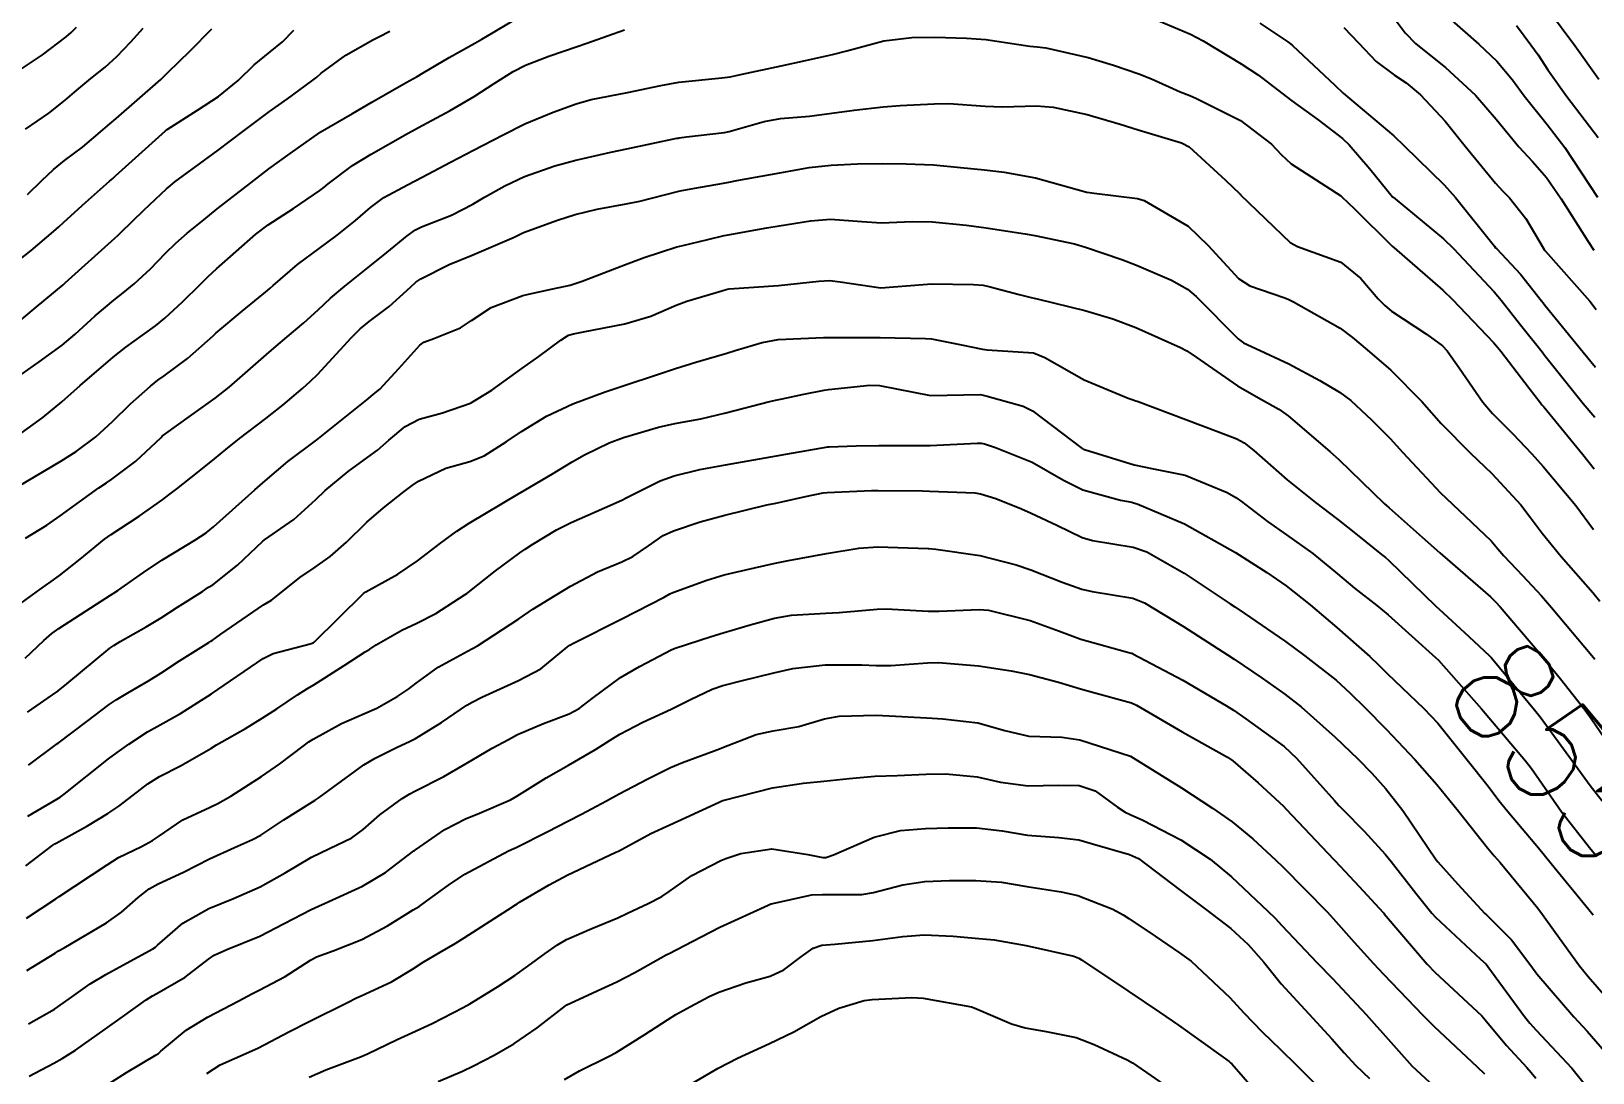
# Model space of a CAD drawing. Header units: metres. Extents: x 307586 to 320046, y 7427249 to 7434250.
# Drawn here: x 319953.7 to 320014.8, y 7429487.6 to 7429528.3 of the extents above; entities that cross this region are included whole.
import ezdxf
from ezdxf.enums import TextEntityAlignment as Align

# ---------------------------------------------------------------- set-up
doc = ezdxf.new("R2010")
doc.units = ezdxf.units.M
doc.header["$MEASUREMENT"] = 0
for name, color, linetype in [('Cotas', 45, 'Continuous'), ('Curvas de Nivel 1m', 11, 'Continuous'), ('Curvas de Nivel 5m', 15, 'Continuous')]:
    doc.layers.add(name, color=color, linetype=linetype)
doc.styles.add('Style-STANDARD', font='STANDARD.shx')

msp = doc.modelspace()

# ---------------------------------------------------------------- linework, layer by layer
at = {"layer": 'Curvas de Nivel 1m', "flags": 128}
for points, elevation in [([(319952.924, 7429514.582), (319954.032, 7429515.359), (319954.939, 7429516.01), (319955.449, 7429516.442), (319956.22, 7429517.165), (319956.963, 7429517.78), (319957.328, 7429518.056), (319957.759, 7429518.412), (319958.389, 7429518.996), (319958.985, 7429519.608), (319959.38, 7429520.005), (319959.827, 7429520.392), (319960.473, 7429520.913), (319961.007, 7429521.342), (319962.314, 7429522.361), (319963.029, 7429522.909), (319963.861, 7429523.516), (319965.015, 7429524.33), (319965.031, 7429524.343), (319966.298, 7429525.07), (319967.055, 7429525.516), (319968.404, 7429526.29), (319968.827, 7429526.523), (319969.069, 7429526.666), (319970.077, 7429527.271), (319971.086, 7429527.821), (319971.363, 7429527.981), (319971.802, 7429528.249), (319973.101, 7429529.019)], 848), ([(319997.863, 7429528.701), (319999.095, 7429528.173), (319999.598, 7429527.915), (320001.084, 7429527.019), (320001.764, 7429526.574), (320002.678, 7429525.876), (320003.068, 7429525.573), (320004.092, 7429524.825), (320005.047, 7429524.098), (320005.31, 7429523.846), (320006.11, 7429522.91), (320007.005, 7429521.82), (320007.023, 7429521.802), (320007.108, 7429521.733), (320008.999, 7429520.177), (320009.389, 7429519.796), (320010.976, 7429518.1), (320011.131, 7429517.934), (320011.257, 7429517.776), (320012.008, 7429516.809), (320012.855, 7429515.751), (320012.951, 7429515.628), (320014.47, 7429513.735), (320014.918, 7429513.198)], 849), ([(320007.102, 7429528.758), (320007.504, 7429528.231), (320007.9, 7429527.818), (320008.566, 7429527.283), (320009.084, 7429526.875), (320010.256, 7429525.788), (320011.059, 7429524.849), (320011.949, 7429523.766), (320012.481, 7429523.202), (320013.031, 7429522.573), (320013.611, 7429521.744), (320014.664, 7429520.067), (320014.877, 7429519.731)], 846), ([(320013.114, 7429529.123), (320014.143, 7429527.739), (320015.08, 7429526.417)], 843), ([(319952.946, 7429516.692), (319953.921, 7429517.498), (319954.972, 7429518.375), (319955.009, 7429518.413), (319955.055, 7429518.449), (319956.991, 7429520.193), (319957.107, 7429520.304), (319957.226, 7429520.418), (319958.132, 7429521.288), (319959.019, 7429522.124), (319959.167, 7429522.252), (319959.349, 7429522.397), (319960.304, 7429523.113), (319961.035, 7429523.637), (319962.004, 7429524.366), (319963.051, 7429525.153), (319963.751, 7429525.648), (319964.699, 7429526.334), (319964.897, 7429526.5), (319965.068, 7429526.656), (319966.037, 7429527.362), (319967.088, 7429527.953), (319967.323, 7429528.073), (319967.753, 7429528.3)], 847), ([(319952.979, 7429519.126), (319953.726, 7429519.722), (319954.589, 7429520.454), (319954.805, 7429520.643), (319954.998, 7429520.819), (319955.849, 7429521.599), (319956.785, 7429522.432), (319956.916, 7429522.539), (319957.025, 7429522.636), (319958.975, 7429524.401), (319959.043, 7429524.455), (319960.23, 7429525.209), (319961.057, 7429525.744), (319961.821, 7429526.369), (319962.454, 7429526.977), (319963.08, 7429527.486), (319963.553, 7429527.878), (319964.005, 7429528.341)], 846), ([(319953.065, 7429526.636), (319954.167, 7429527.369), (319955.087, 7429528.08), (319955.289, 7429528.249), (319955.501, 7429528.446)], 843), ([(319953.188, 7429512.467), (319954.183, 7429513.184), (319954.916, 7429513.802), (319955.633, 7429514.439), (319956.934, 7429515.546), (319957.422, 7429515.932), (319958.084, 7429516.409), (319958.582, 7429516.77), (319958.953, 7429517.07), (319959.65, 7429517.706), (319960.332, 7429518.386), (319960.655, 7429518.705), (319960.979, 7429519.001), (319962.515, 7429520.357), (319962.999, 7429520.726), (319963.986, 7429521.362), (319965.019, 7429522.059), (319965.17, 7429522.178), (319965.349, 7429522.327), (319966.301, 7429523.046), (319967.035, 7429523.482), (319968.457, 7429524.289), (319969.046, 7429524.62), (319970.126, 7429525.195), (319971.058, 7429525.738), (319971.849, 7429526.248), (319972.59, 7429526.718), (319973.074, 7429526.965), (319973.985, 7429527.315), (319975.085, 7429527.695), (319975.467, 7429527.826), (319976.507, 7429528.196), (319976.941, 7429528.345)], 849), ([(319953.499, 7429524.465), (319954.412, 7429525.094), (319955.054, 7429525.6), (319955.509, 7429525.994), (319956.057, 7429526.44), (319956.614, 7429526.891), (319957.076, 7429527.307), (319957.626, 7429527.881), (319958.109, 7429528.415)], 844), ([(320001.817, 7429528.606), (320002.903, 7429527.873), (320003.016, 7429527.795), (320003.092, 7429527.738), (320004.746, 7429526.184), (320005.073, 7429525.874), (320007.049, 7429524.2), (320007.462, 7429523.816), (320009.028, 7429522.283), (320009.463, 7429521.796), (320010.994, 7429519.885), (320011.039, 7429519.824), (320011.081, 7429519.779), (320012.008, 7429518.789), (320012.832, 7429517.752), (320012.894, 7429517.673), (320012.971, 7429517.575), (320014.466, 7429515.735), (320014.944, 7429515.156)], 848), ([(320005.099, 7429528.439), (320005.676, 7429527.844), (320006.362, 7429527.114), (320007.08, 7429526.578), (320007.535, 7429526.273), (320008.099, 7429525.81), (320009.058, 7429524.777), (320009.841, 7429523.792), (320011.029, 7429522.349), (320011.306, 7429522.056), (320011.582, 7429521.772), (320012.221, 7429520.971), (320012.942, 7429519.751), (320012.964, 7429519.722), (320012.992, 7429519.687), (320014.728, 7429517.732), (320014.97, 7429517.408)], 847), ([(320011.86, 7429528.524), (320012.411, 7429527.76), (320012.699, 7429527.366), (320013.083, 7429526.784), (320013.822, 7429525.743), (320015.049, 7429524.133)], 844), ([(319953.506, 7429508.463), (319954.335, 7429508.978), (319954.862, 7429509.335), (319956.375, 7429510.427), (319956.669, 7429510.63), (319956.878, 7429510.771), (319957.819, 7429511.481), (319958.806, 7429512.401), (319958.854, 7429512.45), (319958.904, 7429512.491), (319960.008, 7429513.293), (319960.919, 7429513.939), (319961.473, 7429514.372), (319962.936, 7429515.646), (319963.31, 7429515.976), (319963.739, 7429516.342), (319964.397, 7429516.89), (319964.959, 7429517.399), (319965.44, 7429517.848), (319965.993, 7429518.315), (319966.981, 7429519.105), (319967.638, 7429519.642), (319968.441, 7429520.286), (319968.759, 7429520.521), (319968.998, 7429520.644), (319970.172, 7429521.102), (319971.012, 7429521.531), (319971.471, 7429521.798), (319972.254, 7429522.242), (319973.027, 7429522.605), (319974.223, 7429523.026), (319975.033, 7429523.245), (319976.404, 7429523.564), (319977.038, 7429523.695), (319978.989, 7429524.107), (319979.042, 7429524.117), (319979.078, 7429524.124), (319979.373, 7429524.157), (319980.854, 7429524.334), (319981.046, 7429524.374), (319982.408, 7429524.765), (319983.054, 7429524.876), (319984.179, 7429524.975), (319985.058, 7429525.084), (319985.927, 7429525.21), (319987.062, 7429525.335), (319987.736, 7429525.387), (319989.064, 7429525.46), (319989.637, 7429525.461), (319991.063, 7429525.368), (319991.735, 7429525.338), (319993.064, 7429525.371), (319993.726, 7429525.321), (319995.059, 7429525.035), (319996.35, 7429524.654), (319997.05, 7429524.431), (319998.749, 7429523.923), (319999.041, 7429523.77), (320000.471, 7429522.463), (320001.023, 7429521.938), (320001.04, 7429521.916), (320001.058, 7429521.899), (320002.995, 7429520.03), (320003.29, 7429519.867), (320004.987, 7429519.262), (320005.758, 7429518.616), (320006.441, 7429517.828), (320006.706, 7429517.56), (320006.968, 7429517.35), (320008.328, 7429516.438), (320008.955, 7429515.992), (320009.144, 7429515.798), (320009.61, 7429515.127), (320010.541, 7429513.784), (320010.919, 7429513.34), (320011.701, 7429512.558), (320012.463, 7429511.757), (320012.896, 7429511.274), (320014.178, 7429509.737), (320014.864, 7429508.809)], 851), ([(319953.343, 7429505.939), (319954.067, 7429506.458), (319954.51, 7429506.771), (319954.831, 7429507.007), (319955.642, 7429507.637), (319956.586, 7429508.424), (319956.855, 7429508.614), (319957.951, 7429509.32), (319958.869, 7429509.972), (319959.113, 7429510.155), (319959.422, 7429510.395), (319960.233, 7429511.036), (319960.891, 7429511.567), (319961.337, 7429511.932), (319961.88, 7429512.365), (319962.911, 7429513.149), (319963.583, 7429513.676), (319964.357, 7429514.336), (319964.656, 7429514.602), (319964.928, 7429514.865), (319966.256, 7429516.31), (319966.597, 7429516.656), (319966.952, 7429516.937), (319967.731, 7429517.523), (319968.565, 7429518.284), (319968.781, 7429518.476), (319968.976, 7429518.612), (319970.088, 7429519.163), (319970.986, 7429519.531), (319972.624, 7429520.236), (319972.867, 7429520.36), (319972.996, 7429520.422), (319974.316, 7429520.905), (319975.007, 7429521.129), (319975.879, 7429521.327), (319977.013, 7429521.537), (319977.538, 7429521.652), (319979.021, 7429522.027), (319979.128, 7429522.052), (319979.697, 7429522.153), (319980.818, 7429522.349), (319981.025, 7429522.387), (319981.347, 7429522.456), (319983.029, 7429522.76), (319984.169, 7429522.962), (319985.033, 7429523.057), (319986.07, 7429523.111), (319987.033, 7429523.118), (319987.972, 7429523.112), (319989.033, 7429523.067), (319990.095, 7429522.967), (319991.031, 7429522.866), (319991.801, 7429522.779), (319993.029, 7429522.557), (319994.985, 7429522.008), (319995.023, 7429521.999), (319995.05, 7429521.996), (319995.33, 7429521.965), (319997.02, 7429521.756), (319997.279, 7429521.678), (319999.004, 7429520.674), (319999.789, 7429519.912), (320000.98, 7429518.618), (320001.416, 7429518.332), (320002.755, 7429517.873), (320002.917, 7429517.816), (320002.972, 7429517.793), (320003.128, 7429517.712), (320004.961, 7429516.681), (320005.434, 7429516.319), (320006.017, 7429515.834), (320006.941, 7429515.036), (320008.145, 7429513.808), (320008.914, 7429512.954), (320010.06, 7429511.788), (320010.891, 7429510.996), (320012.027, 7429509.763), (320012.397, 7429509.286), (320012.862, 7429508.661), (320013.603, 7429507.743), (320014.839, 7429506.345), (320015.116, 7429506.006)], 852), ([(319953.488, 7429503.771), (319954.218, 7429504.456), (319954.527, 7429504.732), (319954.808, 7429504.928), (319956.272, 7429505.883), (319956.821, 7429506.23), (319956.937, 7429506.304), (319957.111, 7429506.417), (319958.116, 7429507.125), (319958.841, 7429507.604), (319959.331, 7429507.91), (319960.131, 7429508.387), (319960.567, 7429508.672), (319960.858, 7429508.909), (319962.47, 7429510.356), (319962.686, 7429510.543), (319962.878, 7429510.707), (319963.773, 7429511.457), (319964.903, 7429512.31), (319966.919, 7429513.932), (319967.126, 7429514.093), (319967.369, 7429514.296), (319968.113, 7429515.106), (319968.94, 7429516.014), (319969.092, 7429516.128), (319969.488, 7429516.275), (319970.52, 7429516.693), (319970.954, 7429516.981), (319971.72, 7429517.49), (319972.969, 7429517.958), (319973.182, 7429518.015), (319974.144, 7429518.218), (319974.82, 7429518.366), (319974.975, 7429518.41), (319975.289, 7429518.519), (319976.983, 7429519.164), (319977.711, 7429519.447), (319978.99, 7429519.855), (319979.231, 7429519.917), (319980.204, 7429520.148), (319980.84, 7429520.297), (319980.996, 7429520.327), (319982.516, 7429520.601), (319983.001, 7429520.675), (319984.229, 7429520.873), (319985.006, 7429520.937), (319986.23, 7429520.846), (319987.004, 7429520.804), (319988.206, 7429520.847), (319989.005, 7429520.844), (319990.32, 7429520.709), (319991.002, 7429520.614), (319992.626, 7429520.368), (319992.998, 7429520.303), (319994.556, 7429519.974), (319994.992, 7429519.85), (319996.407, 7429519.368), (319996.985, 7429519.149), (319998.353, 7429518.553), (319998.976, 7429518.209), (319999.313, 7429517.917), (320000.957, 7429516.266), (320001.169, 7429516.111), (320001.654, 7429515.889), (320002.944, 7429515.278), (320004.159, 7429514.633), (320004.928, 7429514.176), (320005.376, 7429513.843), (320006.183, 7429513.098), (320006.908, 7429512.363), (320007.402, 7429511.815), (320008.88, 7429510.24), (320009.35, 7429509.795), (320010.859, 7429508.366), (320011.124, 7429508.045), (320011.357, 7429507.772), (320012.095, 7429507.01), (320012.837, 7429506.204), (320013.231, 7429505.746), (320014.805, 7429503.878), (320014.927, 7429503.728)], 853), ([(319953.581, 7429501.652), (319954.723, 7429502.451), (319954.757, 7429502.476), (319954.783, 7429502.499), (319955.112, 7429502.771), (319956.8, 7429504.16), (319956.952, 7429504.268), (319957.209, 7429504.416), (319958.221, 7429504.994), (319958.812, 7429505.354), (319959.448, 7429505.762), (319960.422, 7429506.384), (319960.665, 7429506.542), (319960.827, 7429506.645), (319961.802, 7429507.402), (319962.785, 7429508.351), (319962.853, 7429508.405), (319964.007, 7429509.193), (319964.869, 7429509.98), (319965.227, 7429510.325), (319966.125, 7429511.07), (319966.893, 7429511.629), (319967.281, 7429511.912), (319967.718, 7429512.292), (319968.36, 7429512.834), (319968.911, 7429513.124), (319969.817, 7429513.367), (319970.918, 7429513.747), (319971.753, 7429514.248), (319972.932, 7429515.105), (319973.589, 7429515.571), (319974.458, 7429516.215), (319974.758, 7429516.399), (319974.947, 7429516.461), (319975.268, 7429516.525), (319976.96, 7429516.843), (319977.979, 7429517.154), (319978.967, 7429517.574), (319979.39, 7429517.735), (319980.748, 7429518.142), (319980.924, 7429518.19), (319980.974, 7429518.203), (319981.047, 7429518.212), (319982.975, 7429518.354), (319984.555, 7429518.517), (319984.977, 7429518.545), (319985.384, 7429518.491), (319986.975, 7429518.255), (319988.634, 7429518.385), (319988.977, 7429518.416), (319990.608, 7429518.393), (319990.976, 7429518.357), (319991.261, 7429518.301), (319992.396, 7429517.999), (319992.861, 7429517.88), (319992.972, 7429517.854), (319993.152, 7429517.807), (319994.967, 7429517.369), (319996.056, 7429517.045), (319996.961, 7429516.707), (319998.704, 7429515.922), (319998.951, 7429515.792), (319999.319, 7429515.544), (320000.931, 7429514.427), (320001.881, 7429513.886), (320002.556, 7429513.512), (320002.917, 7429513.245), (320004.547, 7429511.854), (320004.898, 7429511.536), (320006.679, 7429509.823), (320006.781, 7429509.73), (320006.871, 7429509.654), (320008.167, 7429508.5), (320008.854, 7429507.889), (320008.954, 7429507.799), (320010.837, 7429506.164), (320011.032, 7429505.974), (320011.215, 7429505.774), (320012.805, 7429503.91), (320012.938, 7429503.749), (320013.573, 7429502.964), (320014.55, 7429501.732), (320014.778, 7429501.413), (320015.46, 7429500.417)], 854), ([(319953.586, 7429497.595), (319954.73, 7429498.256), (319954.85, 7429498.329), (319955.016, 7429498.446), (319956.747, 7429499.831), (319957.082, 7429500.084), (319957.542, 7429500.412), (319958.272, 7429500.893), (319958.764, 7429501.168), (319959.561, 7429501.603), (319960.783, 7429502.38), (319962.797, 7429503.764), (319963.192, 7429503.953), (319964.645, 7429504.332), (319964.763, 7429504.37), (319964.804, 7429504.394), (319966.733, 7429506.301), (319966.781, 7429506.343), (319966.824, 7429506.37), (319968.071, 7429507.051), (319968.842, 7429507.577), (319969.24, 7429507.883), (319969.743, 7429508.271), (319970.382, 7429508.741), (319970.861, 7429509.051), (319972.838, 7429510.231), (319972.859, 7429510.244), (319974.126, 7429510.976), (319974.892, 7429511.453), (319975.373, 7429511.725), (319976.344, 7429512.188), (319976.905, 7429512.399), (319978.274, 7429512.802), (319978.911, 7429512.946), (319979.926, 7429513.137), (319980.915, 7429513.366), (319982.613, 7429513.808), (319982.921, 7429513.879), (319983.109, 7429513.92), (319983.963, 7429514.1), (319984.76, 7429514.258), (319984.926, 7429514.282), (319986.543, 7429514.451), (319986.929, 7429514.437), (319988.923, 7429514.04), (319990.866, 7429514.078), (319990.924, 7429514.074), (319991.133, 7429514.017), (319992.55, 7429513.627), (319992.917, 7429513.444), (319994.858, 7429511.97), (319994.902, 7429511.942), (319994.944, 7429511.928), (319996.894, 7429511.335), (319997.644, 7429511.18), (319998.888, 7429510.927), (320000.529, 7429510.253), (320000.875, 7429510.059), (320001.097, 7429509.897), (320002.105, 7429509.121), (320002.86, 7429508.6), (320003.879, 7429507.86), (320004.845, 7429507.064), (320005.515, 7429506.515), (320006.387, 7429505.827), (320006.828, 7429505.46), (320008.692, 7429503.801), (320008.802, 7429503.691), (320010.483, 7429501.783), (320010.778, 7429501.444), (320012.209, 7429499.758), (320012.45, 7429499.455), (320012.746, 7429499.025), (320013.632, 7429497.741), (320014.719, 7429496.367), (320015.006, 7429496.016)], 856), ([(319953.509, 7429495.647), (319954.572, 7429496.451), (319954.649, 7429496.505), (319954.704, 7429496.536), (319955.931, 7429497.215), (319956.722, 7429497.694), (319957.159, 7429497.983), (319957.712, 7429498.41), (319958.285, 7429498.857), (319958.74, 7429499.143), (319959.572, 7429499.565), (319960.752, 7429500.24), (319960.98, 7429500.377), (319962.104, 7429501.019), (319962.769, 7429501.418), (319963.336, 7429501.783), (319964.141, 7429502.336), (319964.536, 7429502.582), (319964.787, 7429502.726), (319965.971, 7429503.489), (319966.8, 7429504.013), (319966.972, 7429504.127), (319967.223, 7429504.296), (319968.224, 7429504.87), (319968.812, 7429505.145), (319969.566, 7429505.522), (319970.714, 7429506.261), (319970.778, 7429506.306), (319970.824, 7429506.345), (319971.898, 7429507.183), (319972.848, 7429507.885), (319973.05, 7429508.028), (319973.354, 7429508.225), (319974.287, 7429508.788), (319974.862, 7429509.081), (319976.481, 7429509.798), (319976.871, 7429509.97), (319977.01, 7429510.04), (319977.264, 7429510.176), (319978.341, 7429510.705), (319978.884, 7429510.904), (319979.892, 7429511.146), (319980.891, 7429511.335), (319981.567, 7429511.456), (319982.897, 7429511.686), (319983.257, 7429511.747), (319984.902, 7429512.034), (319984.951, 7429512.04), (319986.012, 7429512.073), (319986.903, 7429512.093), (319988.858, 7429512.086), (319988.903, 7429512.086), (319990.742, 7429512.184), (319990.905, 7429512.179), (319991.037, 7429512.151), (319991.46, 7429512.012), (319992.895, 7429511.433), (319994.132, 7429510.73), (319994.879, 7429510.357), (319996.354, 7429509.948), (319996.8, 7429509.869), (319996.872, 7429509.846), (319997.004, 7429509.806), (319998.864, 7429509.027), (320000.853, 7429507.9), (320002.085, 7429507.121), (320002.84, 7429506.604), (320003.776, 7429505.861), (320004.82, 7429504.97), (320006.112, 7429503.83), (320006.467, 7429503.493), (320006.796, 7429503.174), (320008.234, 7429501.805), (320008.774, 7429501.229), (320009.932, 7429499.788), (320010.743, 7429498.758), (320011.168, 7429498.204), (320011.515, 7429497.768), (320012.075, 7429497.108), (320012.719, 7429496.348), (320013.218, 7429495.745), (320014.686, 7429493.937), (320014.853, 7429493.727)], 857), ([(319953.537, 7429493.599), (319954.682, 7429494.359), (319954.822, 7429494.448), (319956.696, 7429495.692), (319957.144, 7429495.97), (319958.036, 7429496.407), (319958.475, 7429496.634), (319958.709, 7429496.798), (319959.663, 7429497.446), (319960.726, 7429497.947), (319961.023, 7429498.081), (319961.533, 7429498.368), (319962.741, 7429499.139), (319963.45, 7429499.639), (319964.362, 7429500.334), (319964.589, 7429500.498), (319964.757, 7429500.604), (319965.869, 7429501.211), (319966.772, 7429501.604), (319967.25, 7429501.821), (319968.074, 7429502.287), (319968.497, 7429502.572), (319968.788, 7429502.799), (319969.65, 7429503.416), (319970.801, 7429504.048), (319971.186, 7429504.254), (319972.814, 7429505.31), (319973.36, 7429505.683), (319974.234, 7429506.216), (319974.602, 7429506.437), (319974.829, 7429506.582), (319975.884, 7429507.147), (319976.843, 7429507.533), (319977.276, 7429507.748), (319977.884, 7429508.17), (319978.458, 7429508.563), (319978.859, 7429508.757), (319979.909, 7429509.103), (319980.865, 7429509.363), (319982.518, 7429509.764), (319982.87, 7429509.835), (319983.098, 7429509.881), (319984.024, 7429510.098), (319984.725, 7429510.242), (319984.875, 7429510.257), (319986.609, 7429510.332), (319986.877, 7429510.334), (319988.609, 7429510.311), (319988.877, 7429510.302), (319990.662, 7429510.236), (319990.876, 7429510.203), (319991.482, 7429510.011), (319992.482, 7429509.608), (319992.867, 7429509.445), (319993.865, 7429508.978), (319994.858, 7429508.492), (319995.267, 7429508.374), (319996.855, 7429508.118), (319997.389, 7429507.935), (319998.845, 7429507.089), (320000.647, 7429505.902), (320000.831, 7429505.774), (320001.191, 7429505.531), (320002.811, 7429504.42), (320003.577, 7429503.862), (320004.794, 7429502.911), (320005.35, 7429502.403), (320005.93, 7429501.833), (320006.77, 7429500.986), (320007.881, 7429499.809), (320008.743, 7429498.827), (320009.585, 7429497.791), (320010.719, 7429496.358), (320010.984, 7429496.044), (320011.212, 7429495.773), (320012.686, 7429493.986), (320012.868, 7429493.748), (320013.372, 7429493.047), (320014.321, 7429491.733), (320014.657, 7429491.316), (320016.072, 7429489.708)], 858), ([(319953.558, 7429491.552), (319954.66, 7429492.232), (319954.792, 7429492.317), (319955.01, 7429492.445), (319956.673, 7429493.419), (319957.261, 7429493.83), (319957.907, 7429494.408), (319958.337, 7429494.753), (319958.688, 7429494.939), (319959.686, 7429495.397), (319960.698, 7429495.917), (319961.683, 7429496.365), (319962.389, 7429496.673), (319962.71, 7429496.852), (319963.614, 7429497.447), (319964.73, 7429498.148), (319964.841, 7429498.218), (319964.994, 7429498.326), (319966.746, 7429499.597), (319967.18, 7429499.864), (319968.046, 7429500.287), (319968.529, 7429500.51), (319968.758, 7429500.628), (319969.782, 7429501.256), (319970.778, 7429501.931), (319970.982, 7429502.055), (319971.365, 7429502.251), (319972.79, 7429502.891), (319973.668, 7429503.347), (319974.718, 7429504.211), (319974.762, 7429504.252), (319974.804, 7429504.275), (319974.947, 7429504.351), (319976.814, 7429505.294), (319977.398, 7429505.593), (319978.498, 7429506.163), (319978.714, 7429506.281), (319978.835, 7429506.342), (319980.164, 7429506.822), (319980.842, 7429507.029), (319982.031, 7429507.308), (319982.847, 7429507.489), (319983.359, 7429507.594), (319984.851, 7429507.868), (319986.113, 7429508.071), (319986.854, 7429508.12), (319988.831, 7429508.062), (319988.853, 7429508.061), (319989.129, 7429508.037), (319990.851, 7429507.789), (319992.271, 7429507.422), (319992.845, 7429507.229), (319994.076, 7429506.742), (319994.838, 7429506.465), (319995.253, 7429506.379), (319996.835, 7429506.122), (319997.293, 7429505.935), (319998.819, 7429505.008), (320000.551, 7429503.903), (320000.801, 7429503.736), (320001.898, 7429502.988), (320002.788, 7429502.367), (320003.434, 7429501.863), (320004.765, 7429500.676), (320005.649, 7429499.837), (320006.195, 7429499.276), (320006.741, 7429498.658), (320007.406, 7429497.813), (320008.714, 7429495.876), (320008.775, 7429495.799), (320009.555, 7429494.937), (320010.623, 7429493.781), (320010.682, 7429493.725), (320011.66, 7429492.752), (320012.414, 7429491.754), (320012.658, 7429491.423), (320014.106, 7429489.735), (320014.627, 7429489.174), (320015.302, 7429488.402)], 859), ([(319953.642, 7429487.414), (319954.605, 7429487.93), (319954.941, 7429488.112), (319955.452, 7429488.437), (319956.621, 7429489.262), (319957.301, 7429489.738), (319958.217, 7429490.404), (319958.47, 7429490.567), (319958.637, 7429490.652), (319959.749, 7429491.287), (319960.657, 7429492.001), (319960.88, 7429492.156), (319961.38, 7429492.369), (319962.668, 7429492.898), (319963.628, 7429493.386), (319964.679, 7429493.942), (319965.51, 7429494.318), (319966.688, 7429494.847), (319967.596, 7429495.389), (319968.702, 7429496.229), (319968.73, 7429496.253), (319968.767, 7429496.279), (319969.912, 7429497.071), (319970.721, 7429497.485), (319971.266, 7429497.711), (319972.481, 7429498.234), (319972.734, 7429498.367), (319973.873, 7429499.087), (319974.747, 7429499.582), (319975.807, 7429500.194), (319976.383, 7429500.561), (319976.762, 7429500.796), (319977.668, 7429501.272), (319978.777, 7429501.781), (319979.034, 7429501.903), (319979.526, 7429502.153), (319980.376, 7429502.555), (319980.789, 7429502.704), (319981.565, 7429502.903), (319982.794, 7429503.191), (319983.538, 7429503.36), (319984.797, 7429503.505), (319986.233, 7429503.505), (319986.797, 7429503.484), (319987.366, 7429503.485), (319988.798, 7429503.591), (319989.237, 7429503.598), (319990.797, 7429503.465), (319992.076, 7429503.281), (319992.794, 7429503.126), (319993.934, 7429502.836), (319994.789, 7429502.575), (319995.261, 7429502.436), (319996.784, 7429502.027), (319996.981, 7429501.938), (319998.767, 7429500.89), (320000.54, 7429499.902), (320000.751, 7429499.756), (320001.746, 7429498.888), (320002.734, 7429497.983), (320002.844, 7429497.869), (320004.713, 7429495.893), (320004.735, 7429495.871), (320004.755, 7429495.849), (320005.698, 7429494.835), (320006.642, 7429493.821), (320006.66, 7429493.798), (320006.682, 7429493.774), (320008.356, 7429491.803), (320008.658, 7429491.485), (320010.494, 7429489.781), (320010.631, 7429489.629), (320011.469, 7429488.615), (320012.255, 7429487.755), (320012.427, 7429487.569), (320012.609, 7429487.336)], 861), ([(319956.592, 7429487.02), (319957.448, 7429487.563), (319958.611, 7429488.255), (319958.699, 7429488.312), (319958.795, 7429488.398), (319959.784, 7429489.225), (319960.626, 7429489.731), (319961.849, 7429490.362), (319962.352, 7429490.639), (319962.639, 7429490.78), (319963.667, 7429491.32), (319964.657, 7429491.958), (319964.895, 7429492.091), (319965.538, 7429492.317), (319966.668, 7429492.764), (319967.664, 7429493.3), (319968.679, 7429493.921), (319968.901, 7429494.057), (319969.21, 7429494.275), (319970.06, 7429494.895), (319970.694, 7429495.319), (319972.398, 7429496.235), (319972.608, 7429496.328), (319972.705, 7429496.371), (319973.941, 7429496.991), (319974.721, 7429497.398), (319975.256, 7429497.671), (319976.237, 7429498.187), (319976.736, 7429498.463), (319977.854, 7429499.057), (319978.746, 7429499.496), (319979.21, 7429499.693), (319980.454, 7429500.143), (319980.668, 7429500.227), (319980.755, 7429500.263), (319982.101, 7429500.782), (319982.765, 7429500.924), (319983.77, 7429501.098), (319984.773, 7429501.399), (319985.351, 7429501.505), (319986.775, 7429501.537), (319987.309, 7429501.52), (319988.774, 7429501.434), (319989.405, 7429501.402), (319990.771, 7429501.242), (319991.832, 7429500.939), (319992.764, 7429500.724), (319994.056, 7429500.684), (319994.762, 7429500.575), (319996.753, 7429499.94), (319998.741, 7429498.704), (319999.959, 7429497.908), (320000.728, 7429497.366), (320001.536, 7429496.703), (320002.436, 7429495.874), (320002.709, 7429495.602), (320004.44, 7429493.852), (320004.68, 7429493.592), (320005.5, 7429492.667), (320006.263, 7429491.826), (320006.657, 7429491.416), (320008.195, 7429489.804), (320008.628, 7429489.358), (320010.323, 7429487.783), (320010.61, 7429487.512)], 862), ([(319960.6, 7429487.519), (319961.117, 7429487.861), (319962.235, 7429488.356), (319962.615, 7429488.535), (319963.802, 7429489.157), (319964.625, 7429489.573), (319966.103, 7429490.308), (319966.454, 7429490.485), (319966.637, 7429490.56), (319967.829, 7429491.104), (319968.653, 7429491.608), (319969.059, 7429491.874), (319969.725, 7429492.269), (319970.315, 7429492.615), (319970.669, 7429492.834), (319972.375, 7429493.93), (319972.682, 7429494.125), (319972.746, 7429494.166), (319972.836, 7429494.228), (319973.997, 7429494.91), (319974.694, 7429495.277), (319976.611, 7429496.181), (319976.675, 7429496.208), (319976.704, 7429496.226), (319977.98, 7429496.908), (319978.724, 7429497.257), (319979.348, 7429497.532), (319980.643, 7429498.141), (319980.704, 7429498.169), (319980.733, 7429498.181), (319980.795, 7429498.2), (319982.739, 7429498.704), (319983.955, 7429498.884), (319984.742, 7429498.957), (319985.731, 7429499.064), (319986.744, 7429499.15), (319987.612, 7429499.184), (319988.745, 7429499.228), (319989.527, 7429499.251), (319990.744, 7429499.133), (319991.66, 7429498.924), (319992.741, 7429498.774), (319993.917, 7429498.802), (319994.741, 7429498.792), (319995.366, 7429498.587), (319996.244, 7429497.947), (319996.534, 7429497.746), (319996.73, 7429497.651), (319997.233, 7429497.43), (319998.72, 7429496.667), (319999.866, 7429495.908), (320000.703, 7429495.213), (320002.128, 7429493.878), (320002.405, 7429493.599), (320002.677, 7429493.316), (320004.057, 7429491.856), (320004.654, 7429491.239), (320005.976, 7429489.83), (320006.288, 7429489.484), (320006.626, 7429489.096), (320007.779, 7429487.808), (320008.605, 7429487.042)], 863), ([(319964.599, 7429487.376), (319965.255, 7429487.668), (319966.611, 7429488.178), (319966.7, 7429488.211), (319966.889, 7429488.297), (319968.047, 7429488.858), (319968.621, 7429489.118), (319969.414, 7429489.483), (319970.631, 7429490.112), (319970.889, 7429490.256), (319971.97, 7429490.913), (319972.65, 7429491.36), (319973.156, 7429491.724), (319973.837, 7429492.218), (319974.318, 7429492.562), (319974.669, 7429492.771), (319975.67, 7429493.192), (319976.677, 7429493.616), (319977.061, 7429493.795), (319977.867, 7429494.168), (319978.404, 7429494.445), (319978.69, 7429494.646), (319979.582, 7429495.269), (319980.709, 7429495.856), (319980.911, 7429495.936), (319981.5, 7429496.128), (319982.715, 7429496.31), (319984.121, 7429496.096), (319984.711, 7429495.97), (319984.828, 7429495.971), (319985.13, 7429496.084), (319986.72, 7429496.773), (319987.741, 7429497.032), (319988.724, 7429497.103), (319989.618, 7429497.138), (319990.724, 7429497.138), (319991.729, 7429497.011), (319992.721, 7429496.845), (319993.939, 7429496.759), (319994.72, 7429496.668), (319995.263, 7429496.506), (319996.714, 7429496.096), (319997.063, 7429495.936), (319998.695, 7429494.696), (319999.732, 7429493.91), (320000.676, 7429493.192), (320001.355, 7429492.575), (320001.963, 7429491.88), (320002.65, 7429491.037), (320003.724, 7429489.859), (320004.623, 7429488.886), (320005.106, 7429488.331), (320005.571, 7429487.836), (320006.105, 7429487.324)], 864), ([(319974.599, 7429487.292), (319975.177, 7429487.629), (319976.313, 7429488.184), (319976.615, 7429488.34), (319977.744, 7429489.046), (319978.628, 7429489.625), (319978.954, 7429489.832), (319979.522, 7429490.151), (319980.252, 7429490.531), (319980.641, 7429490.71), (319981.695, 7429491.077), (319982.651, 7429491.338), (319983.186, 7429491.574), (319983.878, 7429492.098), (319984.328, 7429492.432), (319984.667, 7429492.54), (319985.173, 7429492.587), (319986.67, 7429492.731), (319987.833, 7429492.886), (319988.672, 7429492.955), (319989.808, 7429492.892), (319990.671, 7429492.814), (319991.411, 7429492.75), (319992.668, 7429492.534), (319994.527, 7429492.109), (319994.664, 7429492.068), (319994.731, 7429492.036), (319994.832, 7429491.967), (319996.645, 7429490.758), (319997.884, 7429489.927), (319998.628, 7429489.413), (320000.29, 7429488.23), (320000.614, 7429487.99), (320000.662, 7429487.948), (320000.711, 7429487.899), (320001.606, 7429486.888)], 866), ([(319979.604, 7429487.149), (319980.609, 7429487.733), (319981.365, 7429488.129), (319982.619, 7429488.701), (319983.575, 7429489.149), (319984.63, 7429489.753), (319985.332, 7429490.08), (319986.326, 7429490.376), (319986.638, 7429490.424), (319988.188, 7429490.496), (319988.639, 7429490.477), (319990.521, 7429490.135), (319990.634, 7429490.099), (319990.816, 7429490.017), (319992.094, 7429489.465), (319992.626, 7429489.313), (319993.446, 7429489.161), (319994.623, 7429488.93), (319995.325, 7429488.664), (319996.614, 7429488.055), (319996.825, 7429487.938), (319998.601, 7429486.712)], 867)]:
    msp.add_lwpolyline(points, dxfattribs=dict(at, elevation=elevation))
at = {"layer": 'Curvas de Nivel 5m', "flags": 128}
for points, elevation in [([(320009.104, 7429528.909), (320010.38, 7429527.787), (320011.086, 7429527.127), (320011.694, 7429526.386), (320012.156, 7429525.764), (320013.056, 7429524.649), (320013.752, 7429523.743), (320015.024, 7429521.804)], 845), ([(319953.182, 7429510.467), (319954.245, 7429511.094), (319954.888, 7429511.478), (319955.478, 7429511.857), (319956.254, 7429512.43), (319956.909, 7429513.025), (319957.609, 7429513.72), (319958.386, 7429514.405), (319958.684, 7429514.643), (319958.927, 7429514.814), (319959.837, 7429515.487), (319960.84, 7429516.381), (319960.892, 7429516.432), (319960.944, 7429516.479), (319961.975, 7429517.348), (319962.97, 7429518.152), (319963.079, 7429518.242), (319963.199, 7429518.348), (319964.147, 7429519.173), (319964.988, 7429519.798), (319965.695, 7429520.319), (319966.418, 7429520.893), (319967.009, 7429521.402), (319967.531, 7429521.787), (319968.456, 7429522.289), (319969.026, 7429522.582), (319970.13, 7429523.171), (319971.037, 7429523.636), (319972.192, 7429524.243), (319973.047, 7429524.675), (319974.148, 7429525.123), (319975.055, 7429525.454), (319975.64, 7429525.621), (319977.06, 7429525.892), (319978.369, 7429526.171), (319979.074, 7429526.295), (319980.752, 7429526.467), (319981.077, 7429526.51), (319981.553, 7429526.608), (319983.081, 7429526.942), (319984.033, 7429527.151), (319985.086, 7429527.379), (319985.648, 7429527.524), (319987.091, 7429527.918), (319988.193, 7429528.054), (319989.093, 7429528.066), (319990.331, 7429528.028), (319991.092, 7429527.964), (319992.808, 7429527.712), (319993.09, 7429527.684), (319993.438, 7429527.638), (319995.086, 7429527.265), (319996.078, 7429526.965), (319997.08, 7429526.631), (319997.565, 7429526.429), (319998.698, 7429525.926), (319999.071, 7429525.775), (319999.307, 7429525.68), (320001.056, 7429524.798), (320002.264, 7429523.882), (320002.641, 7429523.478), (320003.035, 7429523.104), (320004.978, 7429521.85), (320005.022, 7429521.811), (320005.515, 7429521.343), (320006.994, 7429519.883), (320007.066, 7429519.819), (320008.977, 7429518.162), (320009.351, 7429517.796), (320010.956, 7429516.123), (320011.114, 7429515.937), (320011.243, 7429515.776), (320012.356, 7429514.334), (320012.792, 7429513.752), (320012.853, 7429513.682), (320012.921, 7429513.604), (320014.454, 7429511.734), (320014.895, 7429511.176)], 850), ([(319953.573, 7429521.906), (319954.136, 7429522.459), (319954.591, 7429522.891), (319955.031, 7429523.232), (319955.726, 7429523.753), (319956.532, 7429524.435), (319956.804, 7429524.673), (319957.047, 7429524.885), (319958.796, 7429526.404), (319958.929, 7429526.538), (319959.067, 7429526.684), (319959.945, 7429527.526), (319960.788, 7429528.383)], 845), ([(319953.623, 7429499.582), (319954.753, 7429500.427), (319954.78, 7429500.45), (319955.905, 7429501.294), (319956.776, 7429501.964), (319957.049, 7429502.147), (319957.511, 7429502.413), (319958.31, 7429502.882), (319958.791, 7429503.182), (319959.526, 7429503.662), (319960.672, 7429504.381), (319960.751, 7429504.433), (319960.804, 7429504.467), (319961.139, 7429504.708), (319962.818, 7429505.853), (319963.122, 7429506.045), (319963.507, 7429506.343), (319964.24, 7429506.928), (319964.838, 7429507.33), (319965.421, 7429507.744), (319966.064, 7429508.312), (319966.861, 7429509.084), (319967.511, 7429509.649), (319968.32, 7429510.286), (319968.637, 7429510.522), (319968.879, 7429510.692), (319969.953, 7429511.203), (319970.891, 7429511.464), (319971.455, 7429511.691), (319972.308, 7429512.239), (319972.907, 7429512.643), (319973.897, 7429513.237), (319974.918, 7429513.725), (319976.182, 7429514.191), (319976.927, 7429514.438), (319978.23, 7429514.871), (319978.937, 7429515.102), (319979.739, 7429515.354), (319980.946, 7429515.703), (319981.28, 7429515.803), (319982.328, 7429516.119), (319982.954, 7429516.231), (319984.731, 7429516.317), (319984.955, 7429516.313), (319985.179, 7429516.31), (319986.956, 7429516.32), (319988.719, 7429516.278), (319988.955, 7429516.256), (319990.134, 7429516.028), (319990.95, 7429515.856), (319991.136, 7429515.832), (319992.949, 7429515.708), (319993.395, 7429515.536), (319994.933, 7429514.652), (319996.662, 7429513.944), (319996.856, 7429513.875), (319996.922, 7429513.853), (319997.049, 7429513.811), (319998.915, 7429513.105), (320000.195, 7429512.622), (320000.907, 7429512.35), (320001.197, 7429512.187), (320001.571, 7429511.89), (320002.886, 7429510.745), (320003.99, 7429509.859), (320004.866, 7429509.189), (320005.615, 7429508.594), (320006.578, 7429507.824), (320006.732, 7429507.702), (320006.851, 7429507.598), (320008.705, 7429505.801), (320008.831, 7429505.682), (320009.987, 7429504.617), (320010.804, 7429503.864), (320010.883, 7429503.779), (320011.757, 7429502.73), (320012.566, 7429501.753), (320012.779, 7429501.481), (320014.054, 7429499.737), (320014.744, 7429498.791), (320015.206, 7429498.189)], 855), ([(319953.613, 7429489.47), (319954.629, 7429490.045), (319955.212, 7429490.441), (319956.037, 7429491.034), (319956.648, 7429491.402), (319957.304, 7429491.763), (319958.48, 7429492.402), (319958.592, 7429492.472), (319958.664, 7429492.541), (319959.653, 7429493.41), (319960.679, 7429493.982), (319961.646, 7429494.366), (319962.688, 7429494.827), (319963.661, 7429495.373), (319964.699, 7429495.986), (319965.401, 7429496.32), (319966.277, 7429496.739), (319966.714, 7429497.064), (319967.371, 7429497.646), (319968.245, 7429498.285), (319968.547, 7429498.47), (319968.736, 7429498.569), (319969.87, 7429499.141), (319970.747, 7429499.651), (319971.761, 7429500.245), (319972.399, 7429500.595), (319972.761, 7429500.78), (319973.771, 7429501.217), (319974.774, 7429501.592), (319975.175, 7429501.806), (319975.685, 7429502.196), (319976.791, 7429503.014), (319977.527, 7429503.441), (319978.802, 7429504.113), (319978.836, 7429504.126), (319978.927, 7429504.159), (319980.337, 7429504.617), (319980.812, 7429504.759), (319981.868, 7429505.073), (319982.821, 7429505.337), (319983.479, 7429505.448), (319984.825, 7429505.535), (319985.345, 7429505.562), (319986.827, 7429505.688), (319987.187, 7429505.697), (319988.827, 7429505.612), (319989.256, 7429505.606), (319990.828, 7429505.675), (319991.197, 7429505.645), (319992.822, 7429505.242), (319993.965, 7429504.829), (319994.811, 7429504.516), (319996.778, 7429503.966), (319996.803, 7429503.961), (319996.845, 7429503.94), (319998.793, 7429502.908), (320000.51, 7429501.903), (320000.78, 7429501.731), (320001.269, 7429501.399), (320002.76, 7429500.312), (320003.251, 7429499.865), (320004.736, 7429498.197), (320004.899, 7429498.012), (320005.063, 7429497.845), (320005.895, 7429497.003), (320006.716, 7429496.109), (320006.952, 7429495.818), (320007.919, 7429494.583), (320008.539, 7429493.801), (320008.681, 7429493.643), (320010.449, 7429491.999), (320010.663, 7429491.799), (320010.737, 7429491.704), (320012.164, 7429489.757), (320012.373, 7429489.496), (320012.628, 7429489.222), (320014.019, 7429487.736), (320014.606, 7429487)], 860), ([(319969.657, 7429487.209), (319970.603, 7429487.617), (319971.033, 7429487.827), (319971.839, 7429488.242), (319972.617, 7429488.681), (319973.531, 7429489.314), (319974.633, 7429490.176), (319974.69, 7429490.209), (319976.012, 7429490.82), (319976.647, 7429491.109), (319977.353, 7429491.473), (319978.579, 7429492.161), (319978.631, 7429492.192), (319978.663, 7429492.206), (319979.946, 7429492.872), (319980.674, 7429493.249), (319982.566, 7429494.112), (319982.649, 7429494.145), (319982.684, 7429494.158), (319984.274, 7429494.51), (319984.689, 7429494.523), (319986.229, 7429494.528), (319986.691, 7429494.602), (319987.844, 7429494.9), (319988.698, 7429495.031), (319989.659, 7429495.07), (319990.699, 7429495.079), (319991.696, 7429495.006), (319992.696, 7429494.838), (319994.039, 7429494.63), (319994.691, 7429494.486), (319996.053, 7429493.949), (319996.465, 7429493.728), (319996.679, 7429493.588), (319997.71, 7429492.892), (319998.666, 7429492.25), (319999.129, 7429491.915), (320000.642, 7429490.502), (320001.187, 7429489.892), (320001.9, 7429489.155), (320002.619, 7429488.466), (320003.228, 7429487.864), (320004.599, 7429486.504)], 865)]:
    msp.add_lwpolyline(points, dxfattribs=dict(at, elevation=elevation))

# ---------------------------------------------------------------- texts
at = {"layer": 'Cotas', "style": 'Style-STANDARD'}
msp.add_text('855', height=4, rotation=309.84146, dxfattribs=at).set_placement((320013.402, 7429500.077, 855), align=Align.MIDDLE_CENTER)

doc.saveas('drawing.dxf')
